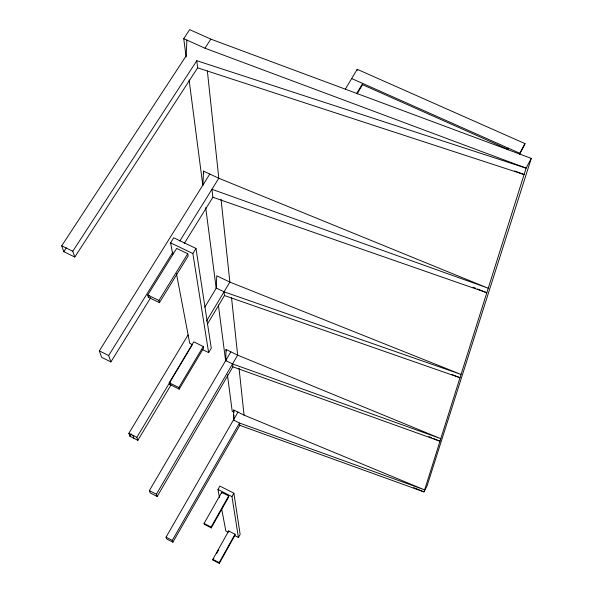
<?xml version="1.0" encoding="UTF-8"?>
<svg xmlns="http://www.w3.org/2000/svg" width="593" height="593" viewBox="0 0 593 593"><rect width="100%" height="100%" fill="white"/><g stroke="black" fill="none" stroke-linecap="round" stroke-linejoin="round"><path stroke-width="0.89" d="M233.738 409.971L233.427 419.992L239.513 423.031L424.632 489.9L244.049 415.107L233.738 409.971L233.939 411.542M233.783 420.489L233.953 415.048M226.081 349.485L225.711 360.559L232.545 363.917L440.792 438.664L237.66 355.163L226.081 349.485L226.267 350.974M226.178 360.722L226.244 358.884M216.297 288.087L216.749 275.789L229.869 282.09L461.05 374.428L224.043 291.815L216.297 288.087L204.83 307.13M202.917 185.046L203.503 171.118L218.802 178.256L488.239 288.235L211.953 189.286L212.894 197.261L184.23 243.53M186.921 40.094L186.143 55.898L61.709 245.836L63.807 251.691L74.8 257.043L197.632 67.817L196.794 60.708L526.117 168.13L531.291 158.375L210.841 39.123L189.671 29.65L183.734 38.664L186.12 57.024M357.119 70.589L357.216 69.307L524.975 143.602L524.612 144.796L519.453 154.447L519.809 153.268L351.679 78.55M357.075 93.894L362.553 84.688L362.657 83.428L356.712 93.412M531.291 158.375L427.049 485.941L423.995 491.908L239.787 425.329L239.513 423.031L172.281 540.401L172.897 542.187L239.787 425.329M519.438 153.965L524.975 143.602M507.615 149.562L508.357 148.183L508.023 149.369L362.553 84.688M219.328 563.35L219.173 562.668L235.006 534.219L228.69 530.965L212.813 559.362L212.983 560.051L219.328 563.35L235.132 534.953L235.006 534.219M234.502 535.464L238.43 537.495L240.15 534.404L233.879 493.198L219.892 486.075L217.972 489.462L219.514 497.586M212.983 560.051L213.865 558.473M216.504 553.751L218.706 549.815M238.43 537.495L231.959 496.6L233.879 493.198M211.264 527.903L211.078 527.066L228.646 495.941L221.671 492.375L204.059 523.449L204.266 524.294L211.264 527.903L228.794 496.838L228.646 495.941M172.897 542.187L166.7 538.963L166.055 537.154L237.978 412.083M232.545 363.917L232.886 366.822L157.175 496.489L156.389 494.214L237.66 355.163L231.537 297.73M157.175 496.489L150.199 492.894L149.377 490.596L230.84 351.819M202.057 349.381L208.64 352.613L211.264 348.187L195.986 248.43L173.727 237.793L170.576 242.848L172.815 254.612M179.19 389.119L178.827 387.54L203.273 346.512L193.748 341.835L169.227 382.752L169.613 384.346L179.19 389.119L203.555 348.195L203.273 346.512M169.613 384.346L170.554 382.774M188.107 334.904L128.859 433.305L129.926 436.292L137.85 440.325L170.992 384.946M207.439 324.037L224.48 295.559L224.043 291.815M129.926 436.292L131.357 433.913M345.319 89.172L357.216 69.307M137.85 440.325L136.835 437.367L192.288 344.815M206.505 321.087L229.869 282.09L221.041 199.218M159.435 302.63L158.939 300.473L187.759 253.737L176.662 248.415L147.739 295.01L148.272 297.182L159.435 302.63L188.144 256.028L187.759 253.737M208.64 352.613L192.858 253.515L195.986 248.43M209.789 174.046L99.328 350.863L101.64 357.32L110.884 361.938L150.718 297.634M110.884 361.938L108.675 355.526L172.978 252.018M179.798 241.04L218.802 178.256L207.365 70.967M148.272 297.182L149.251 295.611M74.8 257.043L72.798 251.232L196.794 60.708M183.734 38.664L204.941 48.189L210.841 39.123M63.807 251.691L66.334 247.822M197.632 67.817L524.093 174.535L514.554 170.962M212.894 197.261L486.823 292.712L477.372 288.947M224.48 295.559L460.005 377.734L451.436 374.309M232.886 366.822L439.991 441.214L433.142 438.397M204.941 48.189L526.117 168.13L423.995 491.908L413.729 487.654M473.081 287.234L475.653 288.265M428.858 436.633L431.43 437.693M170.576 242.848L192.858 253.515M61.709 245.836L72.798 251.232M147.739 295.01L158.939 300.473M192.191 344.526L189.723 343.317L176.44 273.618M234.035 412.328L232.219 411.423L227.438 374.694M169.227 382.752L178.827 387.54M99.328 350.863L108.675 355.526M128.859 433.305L136.835 437.367M217.972 489.462L231.959 496.6M149.377 490.596L156.389 494.214M228.209 532.225L225.851 531.009L221.567 508.431M204.059 523.449L211.078 527.066M212.813 559.362L219.173 562.668M166.055 537.154L172.281 540.401M132.839 435.336L133.885 438.309M221.671 492.375L221.834 493.28M228.69 530.965L228.824 531.706M189.108 79.981L202.836 185.565M205.704 207.594L216.215 288.391M218.365 304.921L225.644 360.922M203.503 171.118L203.733 172.926M239.053 368.216L244.049 415.107"/></g></svg>
